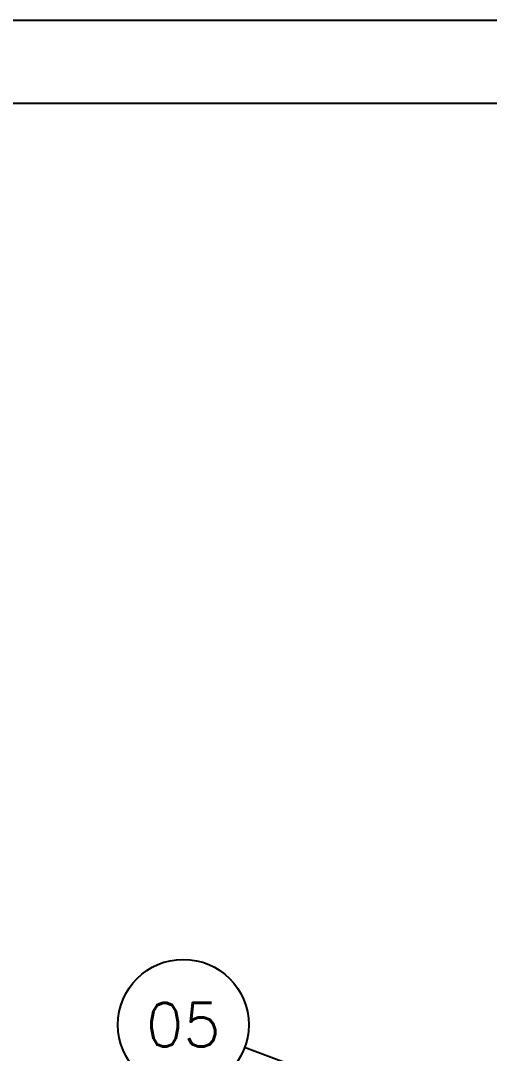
# Model space of a CAD drawing. Header units: millimetres. Extents: x 11035 to 42401, y -8968 to 2503.
# Drawn here: x 11981.1 to 12195.9, y 2029.6 to 2503.1 of the extents above; entities that cross this region are included whole.
import ezdxf
from ezdxf.enums import TextEntityAlignment as Align

# ---------------------------------------------------------------- set-up
doc = ezdxf.new("R2010")
doc.units = ezdxf.units.MM
doc.layers.add('title_frame', color=7, linetype='Continuous')
doc.layers.add('word_dim', color=253, linetype='Continuous')
doc.styles.get("Standard").update_dxf_attribs({"font": 'romans.shx', "bigfont": 'bigfont.shx'})
doc.dimstyles.new('RS1-4', dxfattribs={"dimscale": 4, "dimtxt": 3.5, "dimasz": 3, "dimexe": 1, "dimexo": 0, "dimgap": 1, "dimtad": 3, "dimdsep": 46, "dimtxsty": 'Standard', "dimblk1": 'OPEN', "dimblk2": 'OPEN', "dimsah": 1, "dimcen": 0, "dimclrd": 256, "dimclre": 256, "dimclrt": 3, "dimadec": 0, "dimazin": 0, "dimtfac": 1, "dimtmove": 0, "dimatfit": 3, "dimldrblk": 'OPEN', "dimfxl": 0, "dimtolj": 1, "dimtzin": 0, "dimarcsym": 0})

# ---------------------------------------------------------------- blocks, each defined once
blk = doc.blocks.new('aa1')
for p, q in [((0, 0), (-1, 0)), ((-0.4, 0.067), (0, 0)), ((-0.4, -0.067), (0, 0))]:
    blk.add_line(p, q)
blk = doc.blocks.new('aa2')
blk.add_circle((0, 0), 1)
blk = doc.blocks.new('*D163')
at = {"layer": 'DEFPOINTS', "color": 0, "linetype": 'Continuous', "ltscale": 2}
for p in [(12055.67, 2042.66), (12055.67, 2042.66), (12185.5, 1994.29)]:
    blk.add_point(p, dxfattribs=at)
at = {"layer": 'word_dim', "linetype": 'Continuous', "lineweight": -2, "ltscale": 2}
blk.add_line((12157.38, 2004.76), (12083.78, 2032.19), dxfattribs=at)
at = {"layer": 'word_dim', "linetype": 'Continuous', "lineweight": -2, "ltscale": 2, "xscale": 30, "yscale": 30, "zscale": 30}
for name, p, rotation in [('aa2', (12055.67, 2042.66), 159.5632924395047), ('aa1', (12185.5, 1994.29), 339.5632924395047)]:
    blk.add_blockref(name, p, dxfattribs=dict(at, rotation=rotation))
at = {"layer": 'word_dim', "color": 3, "linetype": 'Continuous', "ltscale": 2, "insert": (12120.58, 2018.47), "char_height": 0.000004, "attachment_point": 5, "rotation": 339.5633}
blk.add_mtext('\\A1;138.54', dxfattribs=at)
blk = doc.blocks.new('_Open')
at = {"color": 0, "lineweight": -2}
for p, q in [((-1, 0.167), (0, 0)), ((-1, -0.167), (0, 0)), ((0, 0), (-1, 0))]:
    blk.add_line(p, q, dxfattribs=at)

msp = doc.modelspace()

# ---------------------------------------------------------------- linework, layer by layer
at = {"layer": 'title_frame', "color": 4}
msp.add_lwpolyline([(12714.657, 2503.078), (11034.657, 2503.078), (11034.657, 1315.078), (12714.657, 1315.078)], close=True, dxfattribs=at)
at = {"layer": 'title_frame'}
msp.add_lwpolyline([(11075.957, 2465.228), (12673.357, 2465.228), (12673.357, 1352.928), (11075.957, 1352.928)], close=True, dxfattribs=at)

# ---------------------------------------------------------------- texts
at = {"layer": 'word_dim', "color": 3, "linetype": 'Continuous', "ltscale": 2}
msp.add_text('05', height=20, dxfattribs=at).set_placement((12055.671, 2042.662), align=Align.MIDDLE_CENTER)

# ---------------------------------------------------------------- dimensions: what is measured, and where the dimension line sits
dim = msp.add_aligned_dim(p1=(12185.4956, 1994.2864), p2=(12055.671, 2042.6624), distance=0, dimstyle='RS1-4', override={"dimtxt": 1e-06, "dimasz": 7.5, "dimgap": 0, "dimblk1": 'aa1', "dimblk2": 'aa2', "dimse1": 1, "dimse2": 1}, dxfattribs=at)
dim.commit()
dim.dimension.update_dxf_attribs({"geometry": '*D163', "text_midpoint": (12120.5833, 2018.4744)})

doc.saveas('drawing.dxf')
